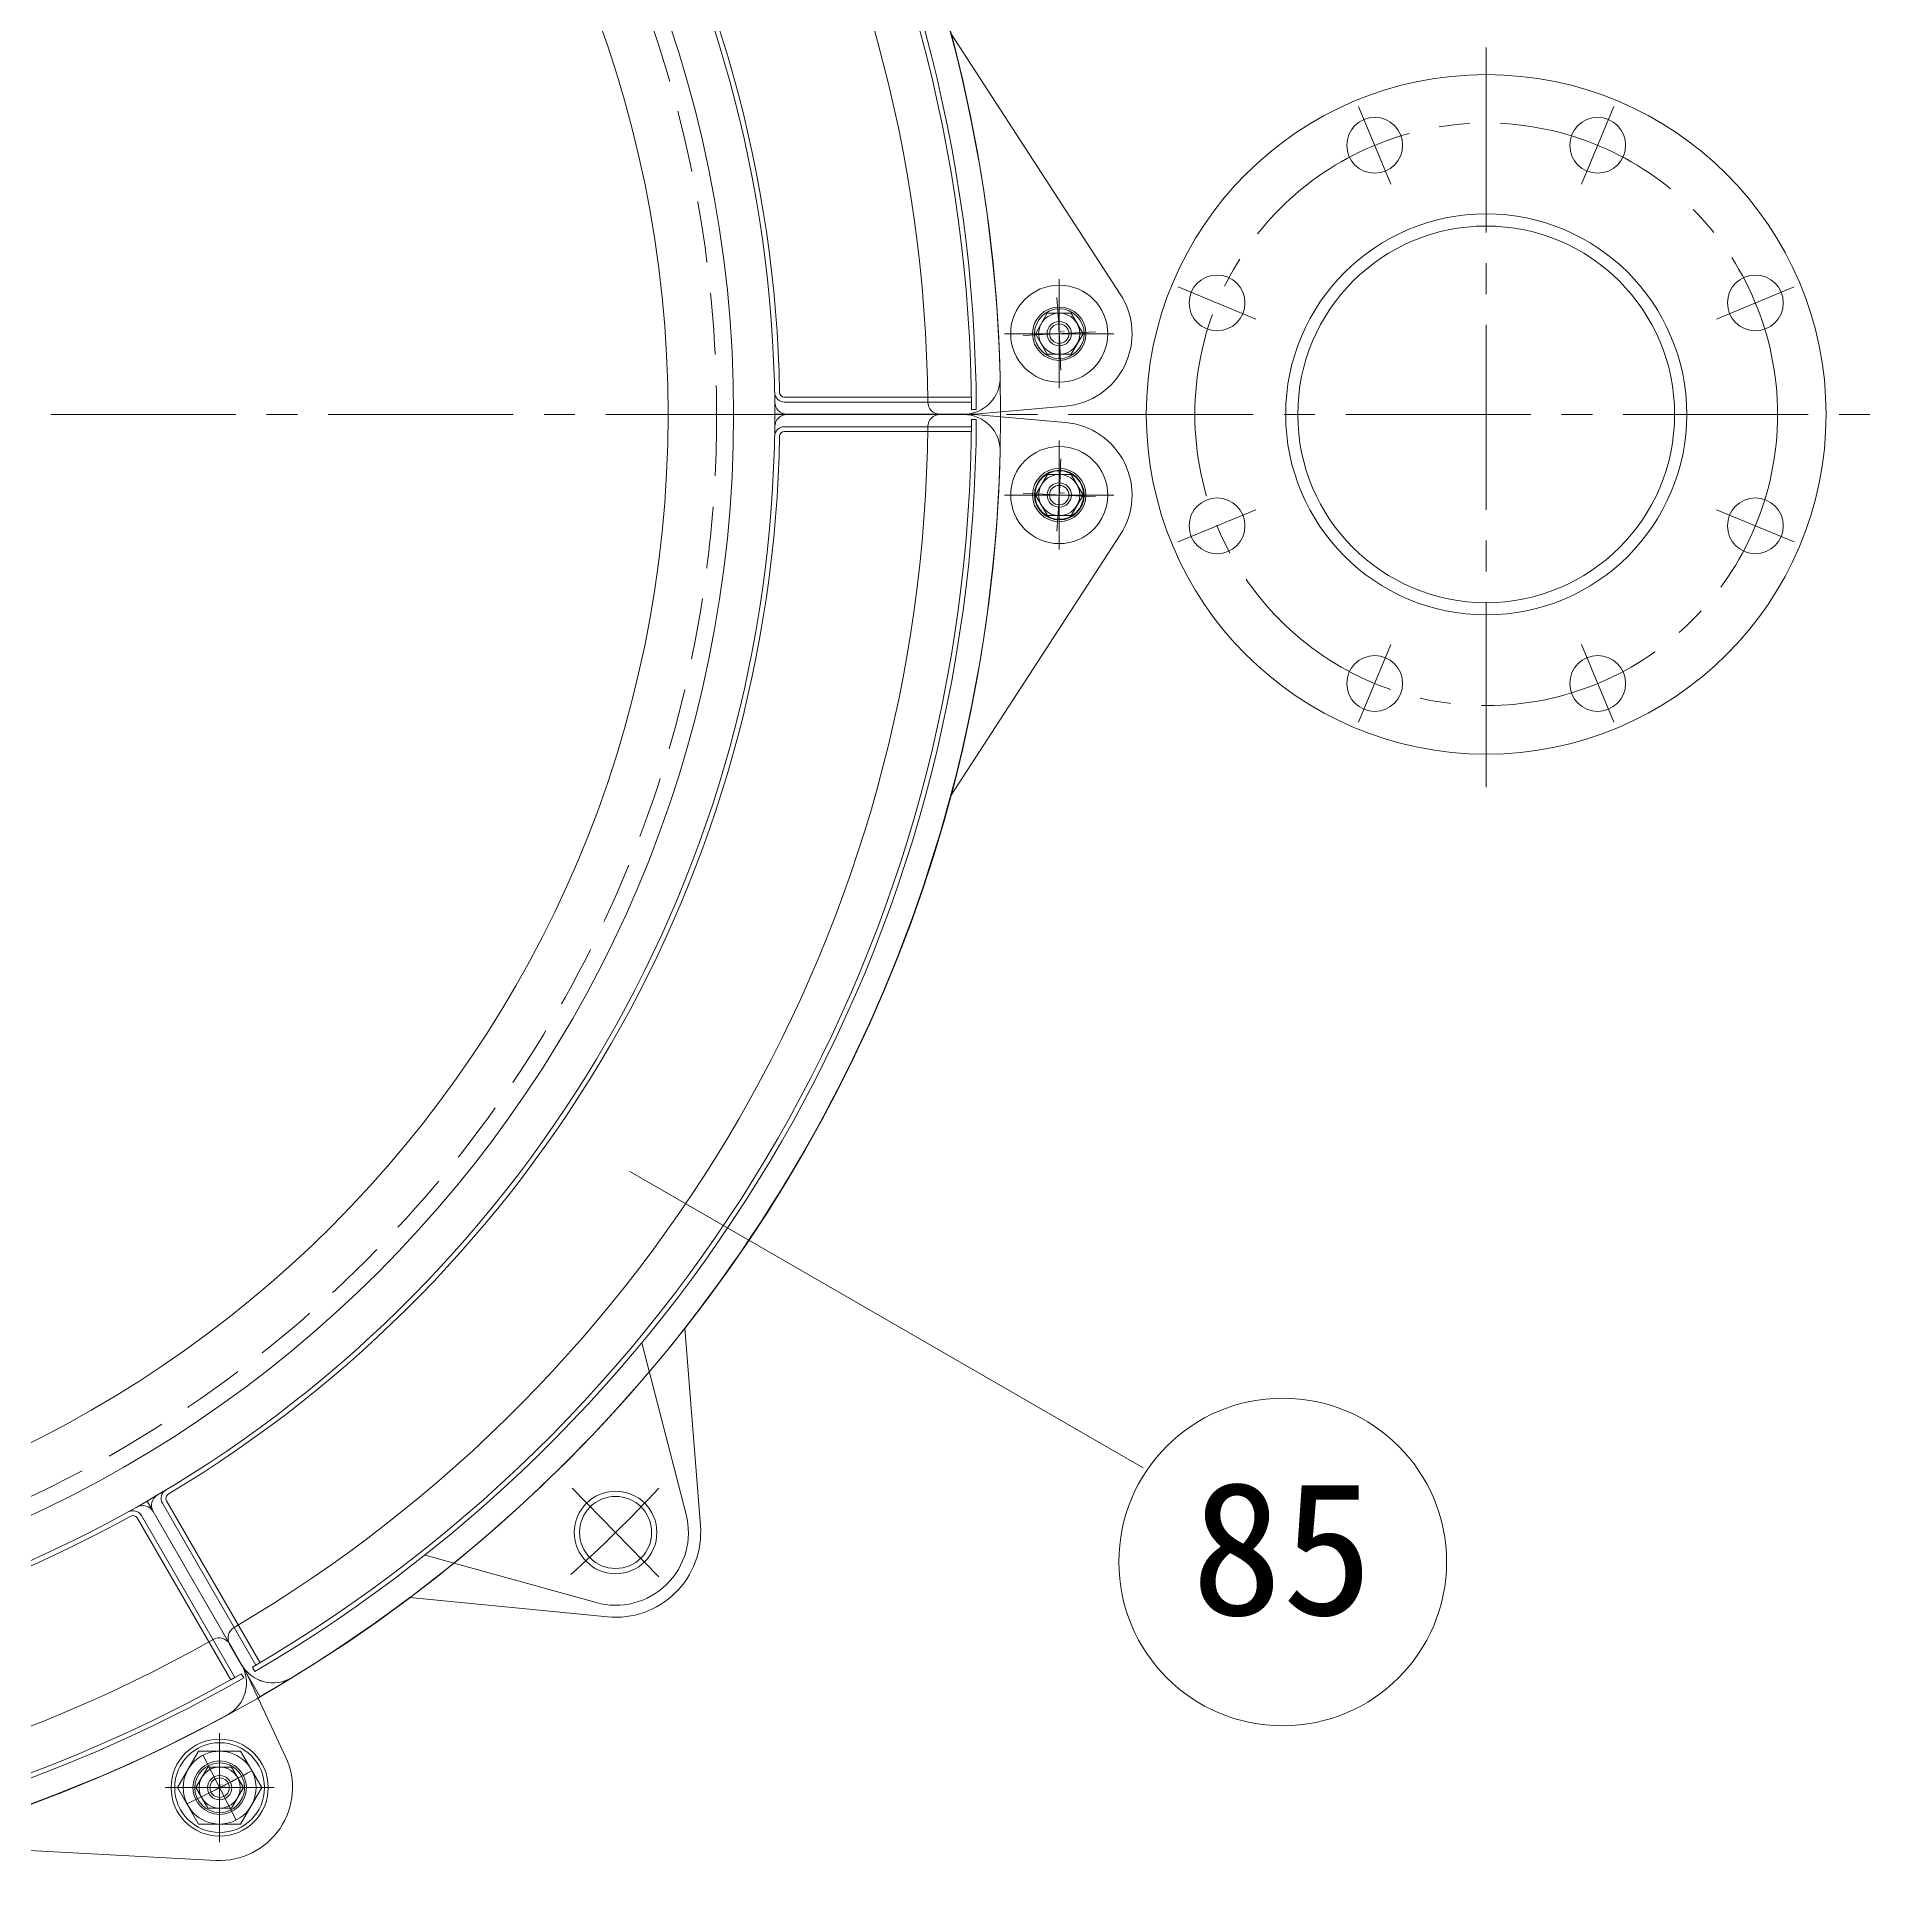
# Model space of a CAD drawing. Units: millimetres at full size. Extents: x -34906 to 7411, y -8440 to 3030.
# Drawn here: x 5942 to 6699, y -4750 to -3985 of the extents above; entities that cross this region are included whole.
import ezdxf
from ezdxf.enums import TextEntityAlignment as Align

# ---------------------------------------------------------------- set-up
doc = ezdxf.new("R2010")
doc.units = ezdxf.units.MM
doc.header["$LTSCALE"] = 4
doc.linetypes.add('USER1', pattern=[28.575, 19.05, -3.175, 3.175, -3.175])
doc.linetypes.add('USER2', pattern=[9.525, 6.35, -3.175])
for name, color, linetype, lineweight in [('0-0_0', 7, 'Continuous', 9), ('0-2_01_外形線', 7, 'Continuous', 18), ('0-3_04_中心線', 7, 'USER1', 9), ('0-4_06_文字', 7, 'Continuous', 9), ('0-6_02_細線', 5, 'Continuous', 18), ('0-9_10_補助線', 8, 'Continuous', 18), ('1-0_05_CENTER', 4, 'USER1', 18)]:
    doc.layers.add(name, color=color, linetype=linetype, lineweight=lineweight)
doc.styles.add('ＭＳ ゴシック', font='')
doc.styles.get('ＭＳ ゴシック').set_extended_font_data('MS Gothic')

# ---------------------------------------------------------------- blocks, each defined once
blk = doc.blocks.new('AM_BALLOON1')
at = {"layer": '0-9_10_補助線', "color": 3, "lineweight": 9}
blk.add_circle((0, 0), 2.5, dxfattribs=at)

msp = doc.modelspace()

# ---------------------------------------------------------------- linework, layer by layer
at = {"layer": '0-0_0'}
for p, q in [((6317.825, -3982.748), (6387.74, -4090.417)), ((6357.672, -4098.269), (6352.772, -4106.756)), ((6357.672, -4098.269), (6367.472, -4098.269)), ((6327.62, -4139.929), (6250.428, -4139.934)), ((6327.62, -4140.067), (6250.428, -4140.062)), ((6365.194, -4136.641), (6327.62, -4139.929)), ((6365.194, -4143.354), (6327.62, -4140.067)), ((6357.68, -4164.753), (6352.78, -4173.24)), ((6357.68, -4164.753), (6367.48, -4164.753)), ((6317.825, -4297.248), (6387.74, -4189.578)), ((5989.35, -4592.054), (6025.759, -4655.138)), ((6027.989, -4658.961), (5989.393, -4592.111)), ((6176.495, -4635.466), (6095.037, -4627.514)), ((6043.932, -4693.144), (6027.989, -4658.961)), ((6011.843, -4697.338), (6006.943, -4705.825)), ((6011.843, -4697.338), (6021.643, -4697.338)), ((5886.973, -4729.078), (6015.176, -4735.784))]:
    msp.add_line(p, q, dxfattribs=at)
at = {"layer": '0-0_0', "linetype": 'USER1'}
for p, q in [((6362.572, -4129.237), (6362.572, -4084.275)), ((6362.572, -4129.237), (6362.572, -4084.275)), ((6362.572, -4120.268), (6362.572, -4093.244)), ((6385.054, -4106.756), (6340.091, -4106.756)), ((6385.054, -4106.756), (6340.091, -4106.756)), ((6376.085, -4106.756), (6349.06, -4106.756)), ((6362.58, -4195.722), (6362.58, -4150.759)), ((6362.58, -4195.722), (6362.58, -4150.759)), ((6362.58, -4186.753), (6362.58, -4159.728)), ((6362.58, -4161.421), (6362.58, -4185.06)), ((6362.58, -4161.421), (6362.58, -4185.06)), ((6385.061, -4173.24), (6340.098, -4173.24)), ((6385.061, -4173.24), (6340.098, -4173.24)), ((6376.092, -4173.24), (6349.067, -4173.24)), ((6374.399, -4173.24), (6350.76, -4173.24)), ((6374.399, -4173.24), (6350.76, -4173.24)), ((6016.743, -4728.306), (6016.743, -4683.343)), ((6016.743, -4728.306), (6016.743, -4683.343)), ((6016.743, -4719.337), (6016.743, -4692.312)), ((6039.225, -4705.825), (5994.262, -4705.825)), ((6039.225, -4705.825), (5994.262, -4705.825)), ((6030.256, -4705.825), (6003.231, -4705.825))]:
    msp.add_line(p, q, dxfattribs=at)
at = {"layer": '0-0_0', "color": 4, "linetype": 'USER1', "lineweight": 18}
for p, q in [((6377.582, -4105.97), (6347.667, -4107.536)), ((6252.005, -4139.998), (5204.895, -4139.998)), ((6377.582, -4174.026), (6347.667, -4172.459)), ((6197.686, -4618.9), (6161.99, -4582.475)), ((6023.565, -4719.209), (6009.963, -4692.52))]:
    msp.add_line(p, q, dxfattribs=at)
at = {"layer": '0-0_0', "lineweight": 18}
for p, q in [((6326.39, -4134.929), (6249.373, -4134.928)), ((6328.408, -4137.928), (6326.408, -4137.945)), ((6326.39, -4145.067), (6249.373, -4145.068)), ((6328.408, -4142.067), (6326.408, -4142.05)), ((6208.893, -4593.216), (6190.713, -4522.519)), ((6214.788, -4597.882), (6208.372, -4516.447)), ((5993.145, -4588.647), (6031.695, -4655.425)), ((5994.878, -4587.647), (6033.417, -4654.408)), ((6023.044, -4660.396), (5984.531, -4593.701)), ((6101.463, -4609.98), (6171.781, -4629.585)), ((6026.651, -4660.644), (6025.666, -4658.903)), ((6030.244, -4656.277), (6031.266, -4657.996))]:
    msp.add_line(p, q, dxfattribs=at)
at = {"layer": '0-0_0', "color": 8, "lineweight": 18}
msp.add_line((6025.759, -4655.138), (6033.352, -4668.29), dxfattribs=at)
at = {"layer": '0-0_0'}
for points in [[(6367.472, -4115.243), (6372.372, -4106.756), (6367.472, -4098.269)], [(6352.772, -4106.756), (6357.672, -4115.243), (6367.472, -4115.243)], [(6367.48, -4181.727), (6372.38, -4173.24), (6367.48, -4164.753)], [(6352.78, -4173.24), (6357.68, -4181.727), (6367.48, -4181.727)], [(6021.643, -4714.312), (6026.543, -4705.825), (6021.643, -4697.338)], [(6006.943, -4705.825), (6011.843, -4714.312), (6021.643, -4714.312)]]:
    msp.add_lwpolyline(points, dxfattribs=at)
at = {"layer": '0-0_0', "lineweight": 18}
for points in [[(6249.373, -4132.928), (6326.37, -4132.929), (6326.37, -4134.929)], [(6249.373, -4147.068), (6326.37, -4147.067), (6326.37, -4145.067)], [(5982.799, -4594.701), (6021.302, -4661.379), (6023.034, -4660.379)]]:
    msp.add_lwpolyline(points, dxfattribs=at)
at = {"layer": '0-0_0', "color": 8, "lineweight": 18}
for points in [[(6245.428, -4134.982), (6245.453, -4139.934), (6250.428, -4139.934)], [(6245.428, -4145.013), (6245.453, -4140.062), (6250.428, -4140.062)], [(5982.605, -4590.257), (5986.905, -4587.802), (5989.393, -4592.111)], [(5989.35, -4592.054), (5986.863, -4587.744), (5991.14, -4585.248)]]:
    msp.add_lwpolyline(points, dxfattribs=at)
at = {"layer": '0-0_0'}
for centre, radius in [((5728.45, -4139.998), 500), ((5728.45, -4139.998), 473), ((6362.572, -4106.756), 20), ((6362.572, -4106.756), 20), ((6362.572, -4106.756), 11), ((6362.624, -4106.753), 10.25), ((6362.572, -4106.756), 8.487), ((6362.572, -4106.756), 5), ((6362.572, -4106.756), 5), ((6362.572, -4106.756), 5), ((6362.572, -4106.756), 4), ((6362.58, -4173.24), 20), ((6362.58, -4173.24), 20), ((6362.58, -4173.24), 11), ((6362.624, -4173.243), 10.25), ((6362.58, -4173.24), 10), ((6362.58, -4173.24), 10), ((6362.58, -4173.24), 8.487), ((6362.58, -4173.24), 5), ((6362.58, -4173.24), 5), ((6362.58, -4173.24), 5), ((6362.58, -4173.24), 5), ((6362.58, -4173.24), 5), ((6362.58, -4173.24), 4), ((6016.743, -4705.825), 20), ((6016.743, -4705.825), 20), ((6016.743, -4705.825), 11), ((6016.764, -4705.864), 10.25), ((6016.743, -4705.825), 8.487), ((6016.743, -4705.825), 5), ((6016.743, -4705.825), 5), ((6016.743, -4705.825), 5), ((6016.743, -4705.825), 4)]:
    msp.add_circle(centre, radius, dxfattribs=at)
at = {"layer": '0-0_0', "color": 2, "linetype": 'USER2', "lineweight": 18}
msp.add_circle((5728.45, -4139.998), 493, dxfattribs=at)
at = {"layer": '0-0_0', "lineweight": 18}
for centre, radius in [((6538.45, -4139.998), 140), ((6492.528, -4029.132), 11.5), ((6584.372, -4029.132), 11.5), ((6538.45, -4139.998), 82.6), ((6538.45, -4139.998), 77.6), ((6427.585, -4094.076), 11.5), ((6649.316, -4094.076), 11.5), ((6427.585, -4185.92), 11.5), ((6649.316, -4185.92), 11.5), ((6492.528, -4250.863), 11.5), ((6584.372, -4250.863), 11.5), ((6179.838, -4600.688), 17), ((6179.838, -4600.688), 14.85)]:
    msp.add_circle(centre, radius, dxfattribs=at)
for centre, radius, start, end in [((5728.415, -4140.041), 598, 0.19341, 59.68752), ((5728.415, -4140.041), 600, 0.19437, 59.68615), ((5728.453, -4140.039), 519, 1.00203, 59.02278), ((6249.373, -4130.928), 4, 181.00203, 270.00371), ((6249.373, -4130.928), 2, 181.00203, 270.00371), ((5728.415, -4139.955), 598, 300.31248, 359.80659), ((5728.415, -4139.955), 600, 300.31385, 359.80563), ((6249.373, -4149.068), 4, 89.99629, 178.99797), ((6249.373, -4149.068), 2, 89.99629, 178.99797), ((5728.453, -4139.957), 519, 300.97722, 358.99797), ((5996.61, -4586.648), 4, 120.97722, 209.98994), ((5981.067, -4595.701), 4, 30, 119.00168), ((5996.61, -4586.648), 2, 120.97722, 209.98994), ((5728.485, -4140.09), 518.94, 249.51353, 299.00312), ((5981.067, -4595.701), 2, 30, 119.00168), ((6179.838, -4600.688), 30, 254.42125, 14.42125), ((5728.45, -4139.998), 600, 249.35923, 299.80933), ((5728.45, -4139.998), 598, 249.36242, 299.81029)]:
    msp.add_arc(centre, radius, start, end, dxfattribs=at)
at = {"layer": '0-0_0'}
for centre, radius, start, end in [((5728.415, -4140.041), 517, 0.56038, 59.46268), ((6362.58, -4106.755), 30, 274.99986, 32.99788), ((6250.428, -4134.934), 5, 180.56038, 270.00371), ((6250.428, -4145.062), 5, 89.99629, 179.43962), ((5728.415, -4139.955), 517, 300.53732, 359.43962), ((6362.58, -4173.24), 30, 327.00212, 85.00014), ((5728.279, -4139.899), 610.146, 321.89209, 345.05543), ((5728.415, -4139.955), 610, 330.04704, 345.05722), ((5728.45, -4139.998), 517, 249.5256, 299.44333), ((5985.063, -4594.611), 5, 30, 119.44333), ((5993.681, -4589.555), 5, 120.53732, 209.99894), ((6179.896, -4600.631), 35, 264.42457, 4.50439), ((5725.719, -4135.99), 614.811, 301.45798, 306.92022), ((6038.75, -4647.639), 15, 209.99894, 301.43345), ((6016.743, -4705.825), 30, 267.00582, 25.00384)]:
    msp.add_arc(centre, radius, start, end, dxfattribs=at)
at = {"layer": '0-0_0', "color": 4, "linetype": 'USER1', "lineweight": 18}
for centre, radius, start, end in [((5728.453, -4140.039), 635, 1.65312, 4.35592), ((5728.453, -4139.957), 635, 355.64408, 358.34688), ((5728.449, -4139.957), 645, 312.16292, 316.67958), ((5728.467, -4140.031), 635, 295.64778, 298.35058)]:
    msp.add_arc(centre, radius, start, end, dxfattribs=at)
at = {"layer": '0-0_0', "color": 8, "lineweight": 18}
msp.add_arc((5728.453, -4139.957), 610, 299.98911, 301.43345, dxfattribs=at)
at = {"layer": '0-2_01_外形線', "color": 1}
for p, q in [((6323.261, -4139.939), (6313.429, -4139.94)), ((6323.261, -4140.057), (6313.429, -4140.056)), ((6020.869, -4646.646), (6025.787, -4655.162)), ((6025.805, -4655.149), (6020.889, -4646.633))]:
    msp.add_line(p, q, dxfattribs=at)
at = {"layer": '0-2_01_外形線'}
for p, q in [((6008.083, -4690.825), (5999.423, -4705.825)), ((6025.404, -4690.825), (6008.083, -4690.825)), ((6034.064, -4705.825), (6025.404, -4690.825)), ((5999.423, -4705.825), (6008.083, -4720.825)), ((6025.404, -4720.825), (6034.064, -4705.825)), ((6008.083, -4720.825), (6025.404, -4720.825))]:
    msp.add_line(p, q, dxfattribs=at)
for centre, radius in [((5728.45, -4139.998), 610), ((6016.743, -4705.825), 18.5), ((6016.743, -4705.825), 15)]:
    msp.add_circle(centre, radius, dxfattribs=at)
at = {"layer": '0-2_01_外形線', "color": 1}
for centre, radius, start, end in [((5728.45, -4139.998), 610, 1.45027, 58.56327), ((5728.45, -4139.998), 580, 0.4954, 59.51832), ((6323.26, -4124.939), 15, 270.00569, 1.45027), ((6313.429, -4134.94), 5, 180.4954, 270.00569), ((6313.429, -4145.056), 5, 89.99431, 179.5046), ((6323.26, -4155.057), 15, 358.54973, 89.99431), ((5728.45, -4139.998), 580, 300.48168, 359.5046), ((5728.45, -4139.998), 610, 301.43673, 358.54973), ((5728.45, -4139.998), 580, 240.48168, 299.5046), ((6016.559, -4649.133), 5, 29.99431, 119.5046), ((6025.199, -4644.146), 5, 120.48168, 210.00264), ((6012.814, -4662.647), 15, 298.54973, 29.99431), ((6038.777, -4647.662), 15, 210.00264, 301.43673), ((5728.45, -4139.998), 610, 241.43673, 298.54973)]:
    msp.add_arc(centre, radius, start, end, dxfattribs=at)
at = {"layer": '0-3_04_中心線', "color": 1, "lineweight": 18}
for p, q in [((6016.743, -4687.325), (6016.743, -4724.325)), ((6035.243, -4705.825), (5998.243, -4705.825))]:
    msp.add_line(p, q, dxfattribs=at)
at = {"layer": '0-6_02_細線'}
msp.add_line((6185.73, -4451.957), (6397.093, -4573.987), dxfattribs=at)
at = {"layer": '1-0_05_CENTER'}
for p, q in [((6538.45, -4293.606), (6538.45, -3986.389)), ((6499.165, -4045.153), (6485.892, -4013.111)), ((6577.736, -4045.153), (6591.009, -4013.111)), ((6443.606, -4100.712), (6411.564, -4087.44)), ((6633.295, -4100.712), (6665.337, -4087.44)), ((6252.005, -4139.998), (6699.35, -4139.998)), ((6443.606, -4179.284), (6411.564, -4192.556)), ((6633.295, -4179.284), (6665.337, -4192.556)), ((6499.165, -4234.842), (6485.892, -4266.884)), ((6577.736, -4234.842), (6591.009, -4266.884))]:
    msp.add_line(p, q, dxfattribs=at)
msp.add_circle((6538.45, -4139.998), 120, dxfattribs=at)

# ---------------------------------------------------------------- block references
at = {"layer": '0-4_06_文字', "xscale": 26.99836, "yscale": 26.99836}
msp.add_blockref('AM_BALLOON1', (6454.623, -4612.845), dxfattribs=at)

# ---------------------------------------------------------------- texts
at = {"layer": '0-0_0', "style": 'ＭＳ ゴシック'}
for p in [(6362.829, -4106.639), (6362.836, -4173.124), (6016.999, -4705.708)]:
    msp.add_text('M10', height=0.9164, dxfattribs=at).set_placement(p, align=Align.BOTTOM_LEFT)
at = {"layer": '0-4_06_文字', "color": 134, "style": 'ＭＳ ゴシック'}
msp.add_text('85', height=54.99, dxfattribs=at).set_placement((6417.029, -4651.173), align=Align.BOTTOM_LEFT)

doc.saveas('drawing.dxf')
